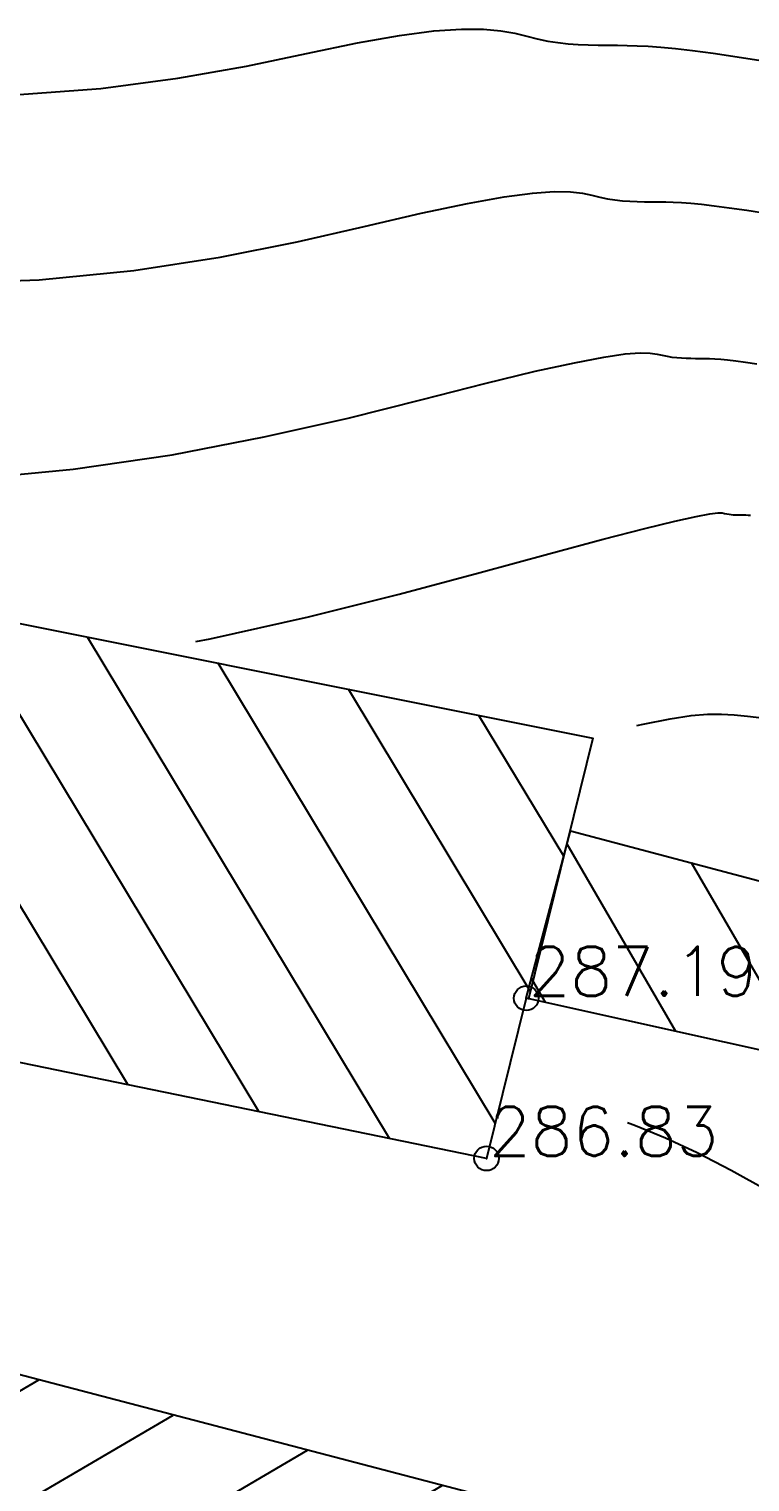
# Model space of a CAD drawing. Header units: millimetres. Extents: x 524954 to 526204, y 9523489 to 9524010.
# Drawn here: x 525913.07 to 525927.74, y 9523738.42 to 9523767.98 of the extents above; entities that cross this region are included whole.
import ezdxf

# ---------------------------------------------------------------- set-up
doc = ezdxf.new("R2010")
doc.units = ezdxf.units.MM
doc.header["$PDMODE"] = 32
doc.header["$PDSIZE"] = 0.5
for name, color, linetype in [('Bati', 6, 'Continuous'), ('Bati_H', 1, 'Continuous'), ('CN_01_00', 3, 'Continuous'), ('CN_02_00', 4, 'Continuous'), ('CN_10_00', 1, 'Continuous'), ('TopoAlt', 3, 'Continuous'), ('TOPOJIS', 7, 'Continuous')]:
    doc.layers.add(name, color=color, linetype=linetype)
doc.styles.add('Simplex 1.0', font='Simplex.shx', dxfattribs={"width": 0.99, "height": 1})

# ---------------------------------------------------------------- blocks, each defined once
blk = doc.blocks.new('TCPOINT M')
at = {"color": 0}
blk.add_point((0, 0), dxfattribs=at)
at = {"layer": 'TopoAlt', "style": 'Simplex 1.0', "width": 0.99}
blk.add_attdef('ALT', (0.15, 0.15), '', height=1, dxfattribs=at)

msp = doc.modelspace()

# ---------------------------------------------------------------- hatches: boundary and pattern name
at = {"layer": 'Bati_H'}
h = msp.add_hatch(dxfattribs=at)
h.set_pattern_fill('_U', color=256, scale=2, angle=-58.9291, style=0, pattern_type=0)
h.set_pattern_definition([(301.070916363, (0, 0), (1.7130583386, 1.0321972334), [])])
h.paths.add_polyline_path([(525923.191, 9523748.26), (525922.383, 9523745.003), (525881.585, 9523753.383), (525880.715, 9523752.455), (525877.469, 9523740.728), (525871.811, 9523742.213), (525875.508, 9523754.178), (525877.11, 9523758.739), (525878.976, 9523758.184), (525879.749, 9523762.513), (525924.55, 9523753.55), (525923.235, 9523748.249)])
h = msp.add_hatch(dxfattribs=at)
h.set_pattern_fill('_U', color=256, scale=2, angle=-59.8423, style=0, pattern_type=0)
h.set_pattern_definition([(300.157708346, (0, 0), (1.72929171978, 1.0047637274), [])])
h.paths.add_polyline_path([(525934.047, 9523749.028), (525933.253, 9523746.03), (525923.191, 9523748.26), (525924.093, 9523751.665)])
h = msp.add_hatch(dxfattribs=at)
h.set_pattern_fill('_U', color=256, scale=2, angle=210.3441, style=0, pattern_type=0)
h.set_pattern_definition([(210.344134748, (0, 0), (1.01038508956, -1.7260133171), [])])
h.paths.add_polyline_path([(525935.33, 9523734.728), (525907.673, 9523741.961), (525906.007, 9523742.396), (525905.528, 9523740.754), (525901.447, 9523741.794), (525898.469, 9523730.541), (525902.597, 9523729.664), (525902.123, 9523727.661), (525931.044, 9523719.911), (525931.429, 9523719.811)])

# ---------------------------------------------------------------- linework, layer by layer
at = {"layer": 'Bati', "flags": 128}
for points in [[(525923.191, 9523748.26), (525922.383, 9523745.003), (525881.585, 9523753.383), (525880.715, 9523752.455), (525877.469, 9523740.728), (525871.811, 9523742.213), (525875.508, 9523754.178), (525875.508, 9523754.178), (525877.11, 9523758.739), (525878.976, 9523758.184), (525879.749, 9523762.513), (525924.55, 9523753.55), (525923.235, 9523748.249)], [(525934.047, 9523749.028), (525933.253, 9523746.03), (525923.191, 9523748.26), (525924.093, 9523751.665)], [(525935.33, 9523734.728), (525907.673, 9523741.961), (525906.007, 9523742.396), (525905.528, 9523740.754), (525901.447, 9523741.794), (525898.469, 9523730.541), (525902.597, 9523729.664), (525902.123, 9523727.661), (525931.044, 9523719.911), (525931.429, 9523719.811)]]:
    msp.add_lwpolyline(points, close=True, dxfattribs=at)
at = {"layer": 'CN_01_00', "flags": 128}
for points, elevation in [([(525911.182, 9523762.804), (525913.276, 9523762.876), (525915.206, 9523763.067), (525916.96, 9523763.338), (525918.527, 9523763.648), (525919.895, 9523763.959), (525921.052, 9523764.231), (525921.994, 9523764.432), (525922.741, 9523764.565), (525923.322, 9523764.641), (525923.763, 9523764.672), (525924.093, 9523764.668), (525924.339, 9523764.641), (525924.528, 9523764.601), (525924.688, 9523764.56), (525924.843, 9523764.527), (525924.997, 9523764.503), (525925.149, 9523764.486), (525925.3, 9523764.475), (525925.45, 9523764.468), (525925.598, 9523764.465), (525925.745, 9523764.464), (525925.889, 9523764.463), (525926.034, 9523764.462), (525926.185, 9523764.458), (525926.351, 9523764.45), (525926.539, 9523764.436), (525926.759, 9523764.415), (525927.017, 9523764.385), (525927.323, 9523764.344), (525927.684, 9523764.291), (525928.106, 9523764.225)], 291), ([(525916.468, 9523755.516), (525916.76, 9523755.572), (525918.759, 9523756.021), (525920.607, 9523756.481), (525922.254, 9523756.919), (525923.649, 9523757.3), (525924.758, 9523757.598), (525925.602, 9523757.817), (525926.219, 9523757.968), (525926.648, 9523758.063), (525926.926, 9523758.115), (525927.091, 9523758.134), (525927.18, 9523758.133), (525927.23, 9523758.122), (525927.275, 9523758.113), (525927.319, 9523758.106), (525927.362, 9523758.101), (525927.405, 9523758.098), (525927.448, 9523758.096), (525927.49, 9523758.095), (525927.532, 9523758.095), (525927.574, 9523758.095), (525927.615, 9523758.094), (525927.658, 9523758.093), (525927.705, 9523758.091), (525927.759, 9523758.087)], 289), ([(525925.249, 9523745.732), (525925.417, 9523745.672), (525926.023, 9523745.421), (525926.67, 9523745.121), (525927.364, 9523744.766), (525928.109, 9523744.352), (525928.893, 9523743.886), (525929.699, 9523743.379), (525930.512, 9523742.839), (525931.316, 9523742.277), (525932.094, 9523741.702), (525932.832, 9523741.124), (525933.512, 9523740.553), (525934.123, 9523739.996), (525934.669, 9523739.456), (525935.158, 9523738.93), (525935.598, 9523738.42)], 287)]:
    msp.add_lwpolyline(points, dxfattribs=dict(at, elevation=elevation))
at = {"layer": 'CN_02_00', "flags": 128}
for points, elevation in [([(525912.779, 9523766.641), (525914.529, 9523766.769), (525916.103, 9523766.977), (525917.5, 9523767.226), (525918.717, 9523767.479), (525919.754, 9523767.696), (525920.612, 9523767.849), (525921.311, 9523767.939), (525921.873, 9523767.978), (525922.321, 9523767.976), (525922.676, 9523767.945), (525922.962, 9523767.894), (525923.202, 9523767.835), (525923.417, 9523767.779), (525923.628, 9523767.735), (525923.836, 9523767.702), (525924.043, 9523767.678), (525924.248, 9523767.663), (525924.451, 9523767.655), (525924.652, 9523767.65), (525924.851, 9523767.648), (525925.047, 9523767.647), (525925.244, 9523767.645), (525925.449, 9523767.64), (525925.674, 9523767.629), (525925.929, 9523767.61), (525926.227, 9523767.582), (525926.578, 9523767.541), (525926.993, 9523767.486), (525927.483, 9523767.414), (525928.055, 9523767.325)], 292), ([(525925.441, 9523753.808), (525925.57, 9523753.838), (525926.123, 9523753.947), (525926.548, 9523754.011), (525926.883, 9523754.039), (525927.163, 9523754.041), (525927.423, 9523754.027), (525927.695, 9523754.002), (525927.984, 9523753.968)], 288)]:
    msp.add_lwpolyline(points, dxfattribs=dict(at, elevation=elevation))
at = {"layer": 'CN_10_00', "elevation": 290, "flags": 128}
msp.add_lwpolyline([(525911.847, 9523758.824), (525913.969, 9523759.022), (525915.983, 9523759.319), (525917.86, 9523759.679), (525919.567, 9523760.065), (525921.075, 9523760.439), (525922.351, 9523760.765), (525923.376, 9523761.015), (525924.172, 9523761.191), (525924.771, 9523761.305), (525925.206, 9523761.368), (525925.51, 9523761.391), (525925.715, 9523761.387), (525925.854, 9523761.367), (525925.959, 9523761.341), (525926.059, 9523761.32), (525926.158, 9523761.305), (525926.256, 9523761.294), (525926.353, 9523761.287), (525926.449, 9523761.282), (525926.544, 9523761.28), (525926.638, 9523761.279), (525926.732, 9523761.279), (525926.824, 9523761.278), (525926.922, 9523761.275), (525927.028, 9523761.27), (525927.149, 9523761.261), (525927.29, 9523761.248), (525927.457, 9523761.229), (525927.653, 9523761.203), (525927.885, 9523761.169)], dxfattribs=at)

# ---------------------------------------------------------------- block references
at = {"layer": 'TOPOJIS'}
ref = msp.add_blockref('TCPOINT M', (525923.191, 9523748.26, 287.19), dxfattribs=at)
ref.add_attrib('ALT', '287.19', (525923.241, 9523748.31, 287.19), dxfattribs={"layer": 'TopoAlt', "height": 1, "style": 'Simplex 1.0', "width": 0.99})
ref = msp.add_blockref('TCPOINT M', (525922.383, 9523745.003, 286.83), dxfattribs=at)
ref.add_attrib('ALT', '286.83', (525922.433, 9523745.053, 286.83), dxfattribs={"layer": 'TopoAlt', "height": 1, "style": 'Simplex 1.0', "width": 0.99})

doc.saveas('drawing.dxf')
